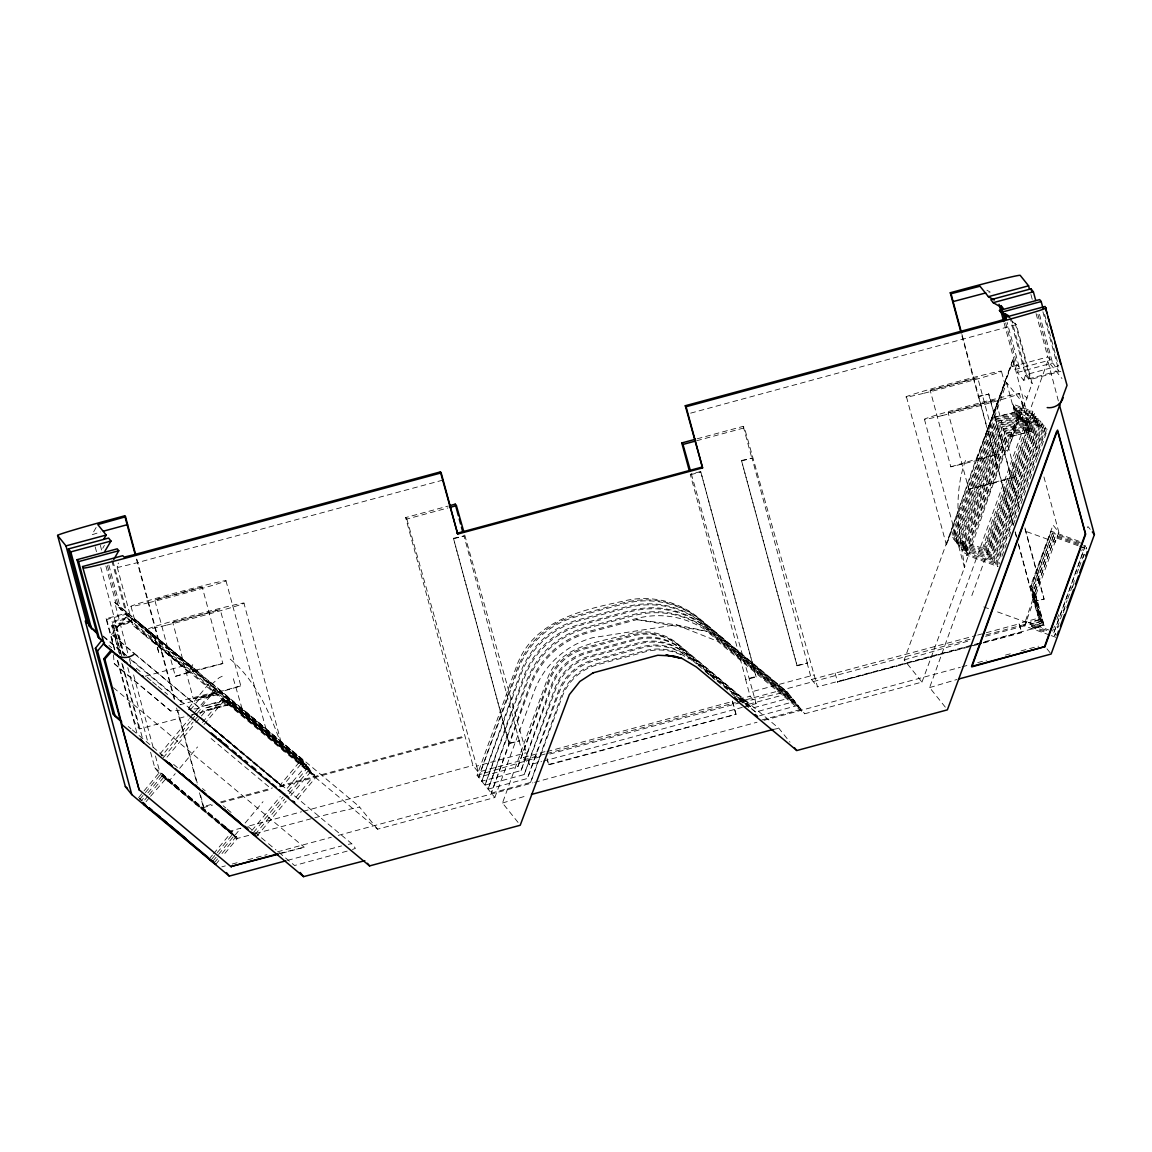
<?xml version="1.0" encoding="UTF-8"?>
<svg xmlns="http://www.w3.org/2000/svg" width="1152" height="1152" viewBox="0 0 1152 1152"><rect width="100%" height="100%" fill="white"/><g stroke="black" fill="none" stroke-linecap="round" stroke-linejoin="round"><path stroke-width="0.75" stroke-dasharray="5 3.75" d="M222.84 663.509L175.363 676.339L154.757 599.976L202.234 587.146L222.84 663.509L195.61 670.162L114.71 602.222L128.16 654.538M1004.774 383.63L976.522 465.408L946.397 544.853L974.65 463.075L1004.774 383.63L1001.419 371.218M965.52 460.426C953.078 494.438 958.349 531.907 964.8 566.626L964.368 567.274L992.621 485.482L1022.746 406.037L1019.39 393.638M1022.746 406.037L1007.626 451.138L1000.67 446.299M1012.248 321.523L1016.309 324.619L1032.163 383.429L1007.626 451.138M1079.222 541.339L1051.2 531.202L1030.91 588.053L1040.515 621.245L1030.032 624.355L1046.923 630.461M1080.576 543.024L1052.554 532.886L1032.264 589.738L1041.869 622.93L1031.429 625.997L1042.229 623.39L1043.208 624.614L1032.725 627.725L1046.232 632.606M1078.632 543.514L1053.821 534.672L1033.618 591.422L1042.229 623.39M1078.33 544.594L1055.261 536.256L1034.957 593.107L1044.072 625.68L980.078 642.974M1078.027 545.688L1056.6 537.941L1055.347 542.045L1024.272 530.813M1085.227 545.89L1053.418 633.874L1085.227 545.89L1080.274 544.104M517.838 766.642L548.438 680.515A52.056 52.027 -38.7 0 1 583.819 647.971L632.002 634.954A52.056 52.027 -38.7 0 1 678.946 645.25L749.203 704.131L788.458 693.518L700.301 619.69A85.363 85.32 -38.7 0 0 623.333 602.798L575.15 615.816A85.363 85.32 -38.7 0 0 517.133 669.182L478.584 777.254L517.91 766.598L549.245 681.494A52.056 52.027 -38.7 0 1 584.611 648.95L632.794 635.933A52.056 52.027 -38.7 0 1 679.738 646.243L749.203 704.131M751.248 708.552L755.554 712.051L794.808 701.438L706.666 627.61A85.363 85.32 -38.7 0 0 629.683 610.718L581.501 623.736A85.363 85.32 -38.7 0 0 523.483 677.102L484.934 785.174L524.189 774.562L554.803 688.421A52.056 52.027 -38.7 0 1 590.17 655.891L638.352 642.874A52.056 52.027 -38.7 0 1 685.296 653.17L735.667 695.261M1012.968 404.208L1014.898 412.315L994.32 417.629L954.086 528.624L951.538 536.4L952.229 537.523L983.65 548.712L1022.76 441.475A31.234 0.806 -70.1 0 0 1032.797 411.379L1012.968 404.208L1016.482 414.302L995.904 419.602L955.67 530.597L953.122 538.373L953.813 539.496L985.234 550.699L1024.344 443.462A31.234 0.806 -70.1 0 0 1034.381 413.352L1014.552 406.181L1018.08 416.275L997.488 421.589L957.269 532.584L954.706 540.36L955.397 541.483L986.832 552.672L1025.942 445.435A31.234 0.806 -70.1 0 0 1035.965 415.339L1016.136 408.168L1019.664 418.262L999.086 423.562L958.853 534.557L956.304 542.333L956.995 543.456L988.416 554.659L1027.526 447.422A31.234 0.806 -70.1 0 0 1037.563 417.312L1017.734 410.141L1021.248 420.235L1000.67 425.549L960.437 536.544L957.888 544.32L958.579 545.443L989.986 556.661L1029.11 449.395A31.234 0.806 -70.1 0 0 1039.147 419.299L1019.318 412.128L1022.832 422.222L1002.254 427.522L962.021 538.517L959.472 546.293L960.163 547.416L991.57 558.648L1030.694 451.382A31.234 0.806 -70.1 0 0 1040.731 421.272L1020.902 414.101L1024.43 424.195L1022.486 416.088L1042.33 423.259A31.234 0.806 -70.1 0 1 1032.293 453.355L993.182 560.592L961.762 549.403L961.07 548.28L963.619 540.504L1003.838 429.509L1024.402 424.21M1024.07 418.133L1043.914 425.232A31.234 0.806 -70.1 0 1 1033.877 455.342L994.766 562.579L963.346 551.376L962.654 550.253L965.203 542.477L1005.437 431.482L1026.014 426.182L1024.07 418.133L1027.598 428.155L1007.021 433.469L966.787 544.464L964.238 552.24L964.93 553.363L996.35 564.552L1035.461 457.315A31.234 0.806 -70.1 0 0 1045.498 427.219L1025.669 420.048L1029.197 430.142L1027.253 422.021L1047.082 429.192A31.234 0.806 -70.1 0 1 1037.059 459.302L1015.733 518.198M1049.602 635.026L1023.854 625.709L1024.834 625.334L1056.514 538.042M1086.192 549.014L1086.566 547.574L1086.005 548.77M1055.39 633.211L1054.685 635.659L1055.635 633.528M192.758 664.589L189.115 672.278L145.915 636.307L146.75 633.744M1082.765 547.906L1083.168 546.667M1081.728 550.886L1082.275 549.317M1015.632 413.28L995.414 418.997L952.229 537.523M1017.216 415.267L997.013 420.984L953.813 539.496M1018.843 417.226L998.597 422.957L955.512 541.354M1020.427 419.213L1000.181 424.944L957.096 543.326M1021.982 421.2L1001.765 426.917L958.579 545.443M1023.581 423.173L1003.363 428.904L960.163 547.416M1025.165 425.16L1004.947 430.877L961.762 549.403M1026.749 427.133L1006.531 432.864L963.446 551.246M1028.333 429.12L1008.13 434.837L965.045 553.234M1009.714 436.824L1030.334 431.554L1009.714 436.824L966.629 555.206L997.949 566.539M761.904 719.971L801.173 709.358L713.016 635.53A85.363 85.32 -38.7 0 0 636.034 618.638L587.851 631.656A85.363 85.32 -38.7 0 0 529.834 685.022L491.285 793.094L530.626 686.016A85.363 85.32 -38.7 0 1 588.643 632.65L636.826 619.632L676.022 624.773L717.61 641.261L804.715 713.779L921.974 682.099L904.205 659.966L1012.982 359.51L1014.466 361.354L1012.608 366.466L1015.042 369.504L1050.206 360L1037.563 313.142M1084.435 554.256L1083.226 557.611M996.494 527.443L996.926 526.248L971.266 597.154L971.698 595.958M1057.421 627.336L1059.84 620.611M230.198 659.102C257.861 682.358 271.786 717.466 283.363 750.744L377.568 829.195L494.827 797.515L477.072 775.368L516.01 667.8C531.475 621.662 579.888 610.33 622.21 601.416C648.691 594.259 678.154 600.725 699.192 618.307L786.96 691.646L804.715 713.779M518.054 822.413L502.488 803.002L547.33 679.118C559.008 644.429 601.56 642.125 630.893 633.557C647.05 629.251 664.963 633.168 677.837 643.867L778.896 728.323L790.013 742.19M994.32 417.629L1006.589 382.608L1022.458 402.408L1030.334 431.554M1015.042 369.504L1016.885 364.378L1005.682 322.862M1042.92 311.76L1058.846 370.757L1023.667 380.261L1017.418 372.47L1019.275 367.344L1007.136 322.373M1023.667 380.261L1025.525 375.149L1010.117 318.067M1009.915 437.069L1022.458 402.408M945.302 707.141L929.621 687.586L1047.874 360.965L1061.971 378.533M1006.589 543.442L1001.592 557.251M1009.022 536.702L1010.851 531.662M1013.299 524.923L1015.128 519.883M1039.522 620.021L1028.678 622.685L1039.162 619.574L1030.118 587.059L1053.072 525.082L1058.875 532.31L1055.347 542.045M1030.522 587.563L1051.2 531.202M1040.515 621.245L1031.861 589.248L1052.554 532.886M1041.869 622.93L1033.214 590.933L1053.821 534.672M1043.208 624.614L1034.568 592.603L1055.261 536.256M986.054 634.896L1024.258 624.571L1034.957 593.107M985.55 636.293L1025.093 625.622L1026.288 622.31L995.227 611.078M1056.931 619.416L1058.746 614.405M1060.445 618.941L1067.098 600.566M1067.702 598.896L1074.355 580.507M1076.789 573.826L1078.603 568.814M1079.208 567.144L1084.061 553.781M1063.267 612.763L1065.686 606.067M1072.339 587.693L1074.154 582.682M1057.81 627.826L1058.429 626.126M494.827 797.515L534.427 690.754C544.046 665.078 566.28 644.933 592.704 637.69L676.022 624.773L706.795 631.253L801.13 709.344M984.6 437.918L1012.982 359.51M921.974 682.099L964.8 566.626M1029.168 430.142L1008.605 435.442L968.386 546.437L965.822 554.213L966.514 555.336M1053.922 627.624L1054.498 626.098M1026.288 622.31L1025.006 625.507L1023.854 625.709M998.986 564.106L999.533 562.694M1053.403 628.992L1052.554 631.109M1087.33 527.616L1087.963 526.536L1090.238 529.358M96.12 527.501L91.93 534.787L100.656 531.965M102.744 548.28L104.414 545.357M132.077 622.224L131.429 621.403L115.344 625.752L115.992 626.558L132.077 622.224L116.885 565.906L118.555 562.997M478.642 777.197L517.925 670.176A85.363 85.32 -38.7 0 1 575.942 616.81L624.125 603.792A85.363 85.32 -38.7 0 1 701.107 620.683L788.429 693.504M485.006 785.117L524.275 678.096A85.363 85.32 -38.7 0 1 582.293 624.73L630.475 611.712A85.363 85.32 -38.7 0 1 707.458 628.603L794.808 701.438M691.992 660.398L689.27 658.123A52.056 52.027 -38.7 0 0 642.326 647.813L594.144 660.83A52.056 52.027 -38.7 0 0 558.763 693.374L527.429 778.478L488.102 789.134L527.443 682.056A85.363 85.32 -38.7 0 1 585.475 628.69L633.643 615.672A85.363 85.32 -38.7 0 1 710.626 632.563L797.99 705.398L758.736 716.011M521.078 770.558L552.413 685.454A52.056 52.027 -38.7 0 1 587.794 652.91L635.976 639.893A52.056 52.027 -38.7 0 1 682.906 650.203L752.386 708.091L791.64 697.478L703.483 623.65A85.363 85.32 -38.7 0 0 626.501 606.758L578.318 619.776A85.363 85.32 -38.7 0 0 520.301 673.142L481.752 781.214L521.078 770.558L551.621 684.461A52.056 52.027 -38.7 0 1 587.002 651.931L635.184 638.914A52.056 52.027 -38.7 0 1 682.114 649.21L752.386 708.091M477.072 775.368L543.125 755.842M502.488 803.002L526.853 795.701M152.554 635.659L127.642 615.096L111.614 634.262L112.666 645.998M233.352 678.744L242.266 709.258L301.81 759.182L280.44 784.742L188.64 708.005L209.981 682.445L211.982 684.029L219.211 677.693L225.245 674.784M190.21 709.992L200.29 697.954L220.738 691.934L303.394 761.155L282.024 786.715L190.21 709.992L203.011 720.518M159.998 753.883L188.51 719.77M189.648 718.402L214.92 688.507L306.562 765.115L284.89 791.05M189.288 666.346L216.072 689.242L200.045 708.408L188.309 709.459M190.339 721.454L161.755 755.971M191.491 720.086L203.098 706.234L227.117 699.221L308.16 767.102L284.198 795.758M163.166 757.843L193.075 722.059M194.227 720.677L204.682 708.221L228.715 701.208L293.371 755.237M167.054 757.066L194.674 724.046M195.826 722.664L206.266 710.194L230.299 703.181L294.97 757.224M138.571 797.76L142.92 792.23M144.043 790.891L159.782 772.056L232.43 833.299L233.582 833.083L232.589 833.458L225.202 827.366M202.45 722.506L222.682 698.285L238.262 711.13L314.51 775.022L294.264 799.229M139.766 799.301L144.259 793.915M145.397 792.576L161.136 773.741L167.53 779.011M204.034 724.478L224.28 700.272L225.101 700.906L316.094 776.995L296.986 799.862M141.12 800.986L143.366 798.293M147.859 792.907L162.49 775.426L168.883 780.696M144.72 799.978L148.09 795.946M149.213 794.592L163.829 777.11L235.138 836.654L236.29 836.453L234.72 836.395L163.829 777.11M146.059 801.662L149.443 797.616M150.566 796.277L165.6 779.112L236.477 838.339L237.629 838.138L223.358 855.202M150.595 752.256L154.8 767.794L160.589 775.022L168.538 781.661L175.234 773.654M179.698 768.312L197.539 746.957M211.622 859.349L233.582 833.083M212.976 861.034L234.936 834.768L233.942 835.142L226.555 829.051M248.746 835.373L236.707 838.627L234.014 836.366L240.696 828.36M245.16 823.032L263.016 801.677M214.33 862.718L217.627 858.773M222.019 853.531L236.29 836.453M215.683 864.403L218.966 860.458M251.813 830.606L280.339 796.507M253.411 832.594L283.061 797.112M254.995 834.566L284.645 799.099M289.21 793.642L309.744 769.075L296.15 757.57M256.579 836.554L286.243 801.072M290.794 795.614L311.328 771.062L297.749 759.542M210.269 857.664L212.458 855.043M213.566 853.733L232.229 831.398L231.221 831.787M904.205 659.966L970.099 640.483M929.621 687.586L956.894 679.507M237.629 838.138L236.635 838.512L234.014 836.366M202.234 587.146L154.757 599.976M172.742 622.382L220.219 609.566L240.811 685.915L217.541 692.914L193.334 698.746L172.742 622.382L220.219 609.566M175.363 676.339L195.61 670.162M193.334 698.746L240.811 685.915M1016.309 324.619L687.614 413.971M930.211 390.456L977.688 377.64L998.28 453.989L975.01 460.987L950.803 466.819L930.211 390.456L977.688 377.64M948.182 412.877L995.659 400.046L1016.266 476.395L992.995 483.394L968.789 489.226L948.182 412.877L995.659 400.046M950.803 466.819L976.766 459.101L1013.198 360.763L1038.341 456.221M968.789 489.226L1016.266 476.395M481.752 781.214L521.093 674.136A85.363 85.32 -38.7 0 1 579.125 620.77L627.293 607.752A85.363 85.32 -38.7 0 1 704.275 624.643L791.597 697.464M524.189 774.562L555.595 689.414A52.056 52.027 -38.7 0 1 590.976 656.87L639.144 643.853A52.056 52.027 -38.7 0 1 686.088 654.163L748.901 706.608M491.285 793.094L530.611 782.438L561.946 697.334A52.056 52.027 -38.7 0 1 597.326 664.79L645.494 651.773A52.056 52.027 -38.7 0 1 684.216 656.453M352.454 849.485L355.45 848.347L351.749 843.725L128.088 656.813M1024.834 625.334L1024.258 624.571M347.17 851.098L294.595 865.512L275.342 849.427M442.728 480.139L133.632 563.645L118.296 567.331L116.885 565.906M545.155 754.027L478.267 772.099L472.954 765.461L405.634 517.565L448.402 506.016M697.162 438.797L743.256 426.341L744.451 427.824L817.517 686.894L978.35 643.435M405.634 517.565L406.829 519.048L447.869 507.96M696.643 440.741L744.451 427.824M1012.608 366.466L1047.787 356.976L1050.206 360M114.509 649.958L106.07 618.696L125.165 613.541L166.666 648.49M1017.418 372.47L1052.582 362.966L1058.846 370.757M106.07 618.696L106.69 619.474L125.784 614.318M120.715 653.818L112.032 621.619L128.102 617.27L129.442 620.582L316.094 776.995M1011.197 318.254L1026.389 374.558L1058.544 365.875L1044.374 313.387M112.032 621.619L112.68 622.426L128.765 618.077M119.059 652.968L111.701 625.723L130.795 620.554L159.912 644.846L163.267 656.986M111.701 625.723L112.32 626.501L131.414 621.346L133.891 626.141L145.915 636.307M1026.389 374.558L1030.363 379.512L1060.819 371.29M453.456 538.301L464.026 535.939L519.322 740.909L509.083 743.674L453.456 538.301L509.083 743.674M700.502 471.557L690.264 474.322L745.877 679.694L756.13 676.93L700.819 471.96L756.13 676.93M741.485 460.483L752.04 458.122L807.35 663.091L797.098 665.856L741.485 460.483L797.098 665.856M961.949 335.981L978.278 396.504L988.848 394.128L1019.304 507.038M453.773 538.704L464.026 535.939M690.581 474.725L700.819 471.96M741.802 460.886L752.04 458.122M978.278 396.504L988.848 394.128M994.032 417.269L1014.898 412.315M145.253 676.21L182.808 666.072L166.334 651.456M130.752 659.65L180.245 701.006L219.874 690.854L301.81 759.182M200.189 698.04L221.933 693.432L179.957 704.765L182.477 703.786L180.245 701.006M117.72 660.341L134.64 722.304L139.262 729.014L189.518 715.435M191.246 714.974L231.106 704.203L311.328 771.062M199.483 792.806L203.213 806.645L213.595 803.851M220.522 801.979L272.448 787.939M279.374 786.067L464.587 736.027M203.213 806.645L203.846 807.437L212.501 805.104M221.155 802.771L271.354 789.206M280.008 786.859L465.221 736.819M508.766 743.27L519.322 740.909M743.976 706.925L756.086 703.656L750.125 696.226L745.56 679.291L755.813 676.526M796.781 665.453L807.35 663.091M1033.589 601.474L1044.144 599.112L1033.589 601.474L1039.162 619.574M154.8 767.794L230.558 830.952L240.941 828.144M249.595 825.811L301.536 811.771M303.278 811.31L472.954 765.461M406.829 519.048L476.654 766.109L526.248 752.717L529.531 764.856L541.642 761.587M691.286 473.803L752.803 691.502L814.277 674.899M807.034 662.688L811.555 679.478L975.917 635.544M983.506 642.96L1021.68 632.65L1018.973 623.434L1038.11 618.264M519.005 740.506L523.57 757.44L544.982 751.651M738.778 699.293L750.125 696.226M977.645 635.083L984.586 633.197M986.328 632.736L1019.29 623.822L1021.68 632.65M547.027 751.579L732.614 701.438L736.085 714.283L548.77 764.899L547.142 759.686M546.883 753.552L735.394 702.619M737.122 702.158L970.43 639.115M255.614 833.515L330.595 813.586L359.51 807.005L377.568 829.195M549.835 754.027L739.051 702.994M543.37 761.126L742.248 707.386M981.446 643.032L837.432 681.941L971.352 646.243M983.189 642.571L1021.363 632.261M973.094 645.782L981.763 643.435M548.453 764.496L736.085 714.283M221.846 866.837L225.331 865.901M232.272 864.014L239.227 862.142M247.91 859.795L267.034 854.626M277.459 851.818L331.315 837.259M338.27 835.387L532.872 782.798M534.614 782.338L757.022 722.246M763.978 720.36L960.322 667.31M962.05 666.835L969.005 664.963M977.688 662.616L986.386 660.269M1005.494 655.099L1012.435 653.227M1021.133 650.88L1038.499 646.186M279.59 853.387L304.214 847.224L279.907 853.79M287.554 860.342L341.597 845.928M977.112 459L998.28 453.989M308.16 767.102L227.88 700.171L202.997 706.32M309.744 769.075L229.464 702.144L204.581 708.293M1040.875 621.706L1030.032 624.355M1043.582 625.075L1032.725 627.725M742.262 702.144L786.96 691.646M772.992 729.49L778.896 728.323M232.43 833.299L159.782 772.056M236.477 838.339L235.267 836.827M162.49 775.426L233.784 834.984L234.85 834.768M235.138 836.654L233.914 835.142M348.322 844.33L351.749 843.725M224.784 826.286L231.077 831.614L232.157 831.398M988.992 292.234L990.202 292.09L985.838 289.57M113.443 654.782L114.235 663.581L121.363 669.874L170.611 710.957L179.525 710.251M1028.678 622.685L1048.939 630M1031.371 626.04L1046.578 631.541M206.179 710.28L231.106 704.203L159.912 644.846M636.826 619.632L706.795 631.253M1079.683 546.278L1086.278 548.669M983.779 606.931L988.675 608.702M1051.2 635.602L1056.038 637.344M182.808 666.072L152.352 641.203L148.997 628.805M283.363 750.744L243.95 603.144M131.026 606.384L134.366 618.797L359.813 807.048M225.979 580.738L265.91 728.726L242.266 709.258M216.072 689.242L127.642 615.096M303.394 761.155L221.458 692.842M306.562 765.115L220.752 693.533M114.235 663.581L170.726 711.029M188.64 708.005L280.44 784.742M160.819 754.517L161.942 755.424M139.392 798.379L140.155 799.013M140.731 800.064L141.509 800.698M141.12 799.805L142.243 800.741M178.286 655.344L183.298 659.52M166.824 652.896L132.091 623.909M167.126 653.314L283.882 751.133M1024.517 395.784L1027.267 398.174M696.643 663.955L688.464 657.13A52.056 52.027 -38.7 0 0 641.534 646.834L593.352 659.851A52.056 52.027 -38.7 0 0 557.971 692.381L527.371 778.522M697.997 665.093L703.44 669.643M704.808 670.781L708.898 674.194M710.251 675.331L715.694 679.882M717.062 681.019L722.506 685.57M723.874 686.707L727.949 690.12M738.85 699.221L742.234 702.058M705.6 671.774L711.043 676.325M712.411 677.462L715.133 679.738M731.462 693.389L736.92 697.939M739.642 700.214L743.011 703.037M187.79 663.062L199.195 672.595M210.629 682.157L265.91 728.726M114.71 602.222L211.982 684.029M189.648 665.366L134.366 618.797M107.41 565.574L118.613 607.09L221.933 693.432M118.613 607.09L125.165 613.541M169.906 651.197L227.117 699.221M111.845 560.765L127.238 617.846L131.414 621.346L130.795 620.554M298.93 762.178L222.682 698.285M135.072 654.365L200.045 708.408L111.614 634.262L133.949 653.429M103.234 636.048L126.706 655.661M103.262 636.667L125.251 655.056M205.776 722.837L282.024 786.715M108.95 645.422L111.672 647.712M136.253 668.246L141.725 672.811M147.182 677.376L151.272 680.803M152.64 681.941L156.744 685.368M158.112 686.506L167.659 694.498M211.118 738.562L268.963 786.902M113.501 687.715L304.214 847.224M128.218 726.48L130.968 728.77M132.336 729.922L144.72 740.261M146.088 741.413L151.589 746.006M152.971 747.158L165.341 757.498M173.592 764.395L177.71 767.837M202.464 788.53L205.214 790.819M223.085 805.752L225.835 808.056M227.218 809.208L232.718 813.802M247.838 826.445L253.339 831.038M254.722 832.19L267.091 842.53M268.459 843.682L273.96 848.275M226.166 828.562L161.136 773.741M738.72 697.824L755.554 712.051M745.531 704.822L748.642 707.443M300.917 763.502L314.51 775.022M189.115 672.278L152.352 641.203M168.538 781.661L165.182 778.795M218.736 691.834L214.747 688.392M139.579 798.638L140.414 799.33M161.093 754.848L162.331 755.914M797.99 705.398L709.834 631.57A85.363 85.32 -38.7 0 0 632.851 614.678L584.683 627.696A85.363 85.32 -38.7 0 0 526.651 681.062L488.102 789.134M1016.885 364.378L1019.275 367.344M1025.525 375.149L1032.163 383.429M1026.014 426.182L1022.486 416.088M1030.91 588.053L1031.861 589.248M1032.264 589.738L1033.214 590.933M1033.618 591.422L1034.568 592.603M983.549 548.842L982.858 547.718L985.406 539.942L1021.565 439.992A31.234 0.806 -70.1 0 1 1032.797 411.379M985.133 550.829L984.442 549.706L986.99 541.93L1023.163 441.979A31.234 0.806 -70.1 0 1 1034.381 413.352M986.717 552.802L986.026 551.678L988.574 543.902L1024.747 443.952A31.234 0.806 -70.1 0 1 1035.965 415.339M988.315 554.789L987.624 553.666L990.173 545.89L1026.331 445.939A31.234 0.806 -70.1 0 1 1037.563 417.312M989.899 556.762L989.208 555.638L991.757 547.862L1027.915 447.912A31.234 0.806 -70.1 0 1 1039.147 419.299M991.483 558.749L990.792 557.626L993.341 549.85L1029.514 449.899A31.234 0.806 -70.1 0 1 1040.731 421.272M993.067 560.722L992.376 559.598L994.939 551.822L1031.098 451.872A31.234 0.806 -70.1 0 1 1042.315 423.259M994.666 562.709L993.974 561.586L996.523 553.81L1032.682 453.859A31.234 0.806 -70.1 0 1 1043.914 425.232M996.25 564.682L995.558 563.558L998.107 555.782L1034.28 455.832A31.234 0.806 -70.1 0 1 1045.498 427.219M997.834 566.669L997.142 565.546L999.691 557.77L1035.864 457.819A31.234 0.806 -70.1 0 1 1047.082 429.192M1046.981 648.835L1050.106 652.738M811.555 679.478L817.517 686.894M523.57 757.44L529.531 764.856M227.88 700.171L228.715 701.208M229.464 702.144L230.299 703.181M219.874 690.854L220.738 691.934M127.238 617.846L129.442 620.582M232.574 833.472L233.784 834.984M1027.253 422.021L1029.96 431.093M464.731 535.018L526.248 752.717M121.752 656.006L112.68 622.426M1039.478 314.366L1052.582 362.966M1030.925 294.494L1033.258 303.178M1036.08 313.589L1047.787 356.976M1015.171 323.208L1030.363 379.512M1004.198 323.294L1014.466 361.354M1043.942 476.971L1058.875 532.31M1006.589 382.608L1014.451 411.754M1024.934 527.89L1044.144 599.112M988.531 393.739L1019.462 508.378M1025.078 529.229L1043.827 598.709M1035.432 593.698L1044.072 625.68M961.963 334.454L1013.314 524.779M1015.186 531.691L1016.582 536.89M1018.44 543.802L1030.118 587.059M978.595 396.907L1013.285 525.442M1015.157 532.397L1016.568 537.61M1018.44 544.55L1033.906 601.877M924.437 419.285L964.368 567.274M906.466 396.878L946.397 544.853M835.056 673.128L837.749 682.344M743.256 426.341L751.723 457.718M752.803 691.502L756.086 703.656M732.298 701.05L735.768 713.894M547.027 758.477L548.77 764.899M476.654 766.109L478.267 772.099M136.901 559.325L174.83 699.869M177.638 710.28L197.294 783.158M200.578 795.298L203.846 807.437M136.411 559.08L174.254 699.307M176.587 707.976L197.136 784.152M155.016 638.755L159.163 654.091L155.131 638.885M112.91 560.952L128.102 617.27M108.85 565.085L120.989 610.056M100.31 545.242L101.707 550.44M105.912 566.006L116.179 604.051M153.13 747.346L132.826 671.99M155.462 756L160.589 775.022M95.184 546.869L96.581 552.053M100.771 567.59L124.517 655.603M127.786 667.685L148.277 743.63M115.992 626.558L123.768 655.373M115.344 625.752L122.976 654.019M112.32 626.501L119.822 654.293M122.63 664.704L142.315 737.654M121.81 663.178L139.262 729.014M106.69 619.474L114.97 650.131M117.317 660.384L137.477 735.077M1058.357 400.954L1047.874 360.965M129.427 659.246L131.515 667.109M1027.598 428.155L1025.654 420.12M1022.832 422.222L1020.888 414.187M1021.248 420.235L1019.304 412.2M1019.664 418.262L1017.72 410.227M1018.08 416.275L1016.122 408.24M1016.482 414.302L1014.538 406.267M530.539 782.482L561.154 696.341A52.056 52.027 -38.7 0 1 596.534 663.811L644.702 650.794A52.056 52.027 -38.7 0 1 689.026 659.045M942.12 415.598A49.176 1.368 -15.1 0 0 1018.843 394.027A49.176 1.368 -15.1 0 0 954.806 409.752A49.176 1.368 -15.1 0 0 942.12 415.598M148.709 602.698A49.176 1.368 -15.1 0 0 225.418 581.141A49.176 1.368 -15.1 0 0 161.381 596.851A49.176 1.368 -15.1 0 0 148.709 602.698M924.149 393.192A49.176 1.368 -15.1 0 0 1000.858 371.621A49.176 1.368 -15.1 0 0 936.821 387.331A49.176 1.368 -15.1 0 0 924.149 393.192M166.68 625.118A49.176 1.368 -15.1 0 0 243.389 603.547A49.176 1.368 -15.1 0 0 179.352 619.258A49.176 1.368 -15.1 0 0 166.68 625.118"/><path stroke-width="1.5" d="M592.992 672.869L657.806 655.243L673.906 656.021L681.667 658.296L665.928 654.97L682.128 658.512L696.37 666.979L796.838 750.528L947.362 709.862L1067.026 385.315L1045.152 306.475L1004.962 317.333L1006.099 318.758L997.992 321.25L685.282 405.734L702.59 467.899L457.704 534.067L440.395 471.902L132.566 555.077L124.042 557.122L122.76 555.696L82.555 566.554L104.472 644.962L369.547 865.915L520.214 825.264L569.318 694.67L579.874 681.451L593.467 672.61M1086.811 552.946L1087.229 551.707M1085.774 555.941L1086.322 554.371M1056.658 431.366L971.554 666.432L1044.475 646.733L1085.357 533.794L1057.738 431.41M1044.792 647.122L1085.674 534.197L1057.579 430.07L971.87 666.835L1044.475 646.733M1060.373 626.141L1064.621 614.434M1067.04 607.752L1073.693 589.378M1075.507 584.366L1078.531 576M1079.741 572.659L1083.974 560.966M1059.206 404.122L1094.4 534.557L1051.142 654.034L958.594 679.046M1057.982 632.664L1058.544 631.138M1056.989 635.213L1057.45 634.046M1063.166 397.714C1061.165 404.424 1053.994 408.542 1047.197 407.592M103.666 539.41L106.186 535.032L97.79 524.578L125.525 516.787L135.504 554.126M96.811 633.254L89.179 625.91L68.414 548.928L108.605 538.07L110.995 541.037L104.976 551.059M113.746 559.498L118.786 550.742L117.245 548.827L77.054 559.685L97.819 636.682L104.602 642.974M121.752 721.93L115.2 716.458L97.531 651.01L103.867 643.435M121.522 725.328L139.162 789.926L103.795 658.814L111.182 649.973M364.81 860.688L303.523 876.643L121.45 724.262L122.026 724.968L104.861 659.088M134.122 654.293C128.592 658.57 120.226 658.627 114.926 653.904M103.493 531.158L127.541 524.621M125.525 516.787L124.733 515.794L106.848 520.632A52.056 1.454 -15.1 0 0 57.6 535.45L125.366 786.614L131.803 794.635L229.277 876.096L285.84 860.818M961.013 332.525L950.285 292.752L968.962 287.698A52.056 1.454 -15.1 0 1 1020.197 275.357L1028.578 285.811L1029.514 289.296M950.285 292.752L951.077 293.731L979.992 286.229L988.387 296.683L994.219 300.024M961.488 332.726L953.093 301.579L985.752 292.939M57.6 535.45L65.981 545.904L106.186 535.032M988.387 296.683L1028.578 285.811M1035.734 300.485L1033.387 291.816L1031.011 288.85L990.806 299.707L993.197 302.674L1003.406 308.534M68.414 548.928L70.79 551.894L110.995 541.037M993.197 302.674L1033.387 291.816M1009.742 317.419L1000.987 312.394L999.446 310.464L1039.651 299.606L1041.178 301.522L1043.006 308.304M77.054 559.685L78.581 561.614L118.786 550.742M1000.987 312.394L1041.178 301.522M457.704 534.067L441.187 472.896L134.928 555.638A52.056 1.454 -15.1 0 1 83.693 567.979L82.555 566.554M685.282 405.734L686.074 406.728L997.042 322.704A52.056 1.454 -15.1 0 0 1046.29 307.901M450.101 505.555L455.242 504.158L456.422 505.642L463.752 531.562M689.371 471.024L681.797 442.944L695.448 439.258M449.582 507.499L456.422 505.642M681.797 442.944L682.978 444.442L694.93 441.202M457.07 533.275L701.942 467.107M277.862 853.862L230.976 866.534L278.179 854.251M531.446 794.448L772.992 729.49M999.446 310.464L1002.37 312.149M1005.278 313.819L1008.202 315.504M125.366 786.614L127.483 788.27M143.395 676.555L142.33 675.706M292.795 801.014L294.725 802.555L293.63 801.59M166.694 761.357L165.067 760.104M253.051 833.026L254.16 833.933M254.635 835.013L251.179 832.162M144.202 804.067L142.474 802.67L145.469 805.234M212.587 861.322L214.33 862.718L212.328 860.99M168.235 762.624L172.397 766.066M142.862 802.382L144.936 804.11M755.251 714.528L757.598 716.472M129.542 665.136L135.994 670.478M145.166 804.859L146.29 805.781M147.643 807.466L143.899 804.413L150.61 810.101M211.622 860.53L206.539 856.296M125.338 661.651L127.57 663.509M244.858 826.258L247.349 828.331M279.158 789.71L284.602 794.246M246.442 828.23L241.934 824.472M148.882 808.502L150.221 809.611M207.893 857.981L215.683 864.403L149.256 808.416M734.645 697.349L737.366 699.624M131.803 794.635L85.277 621.043L90.878 626.328M89.179 625.91L97.042 632.477M97.819 636.682L103.061 641.059M244.901 760.435L247.622 762.71M251.712 766.123L255.787 769.536M218.477 738.677L221.198 740.952M225.288 744.365L228.01 746.64M232.085 750.053L236.174 753.466M238.896 755.741L241.618 758.016M219.269 739.67L226.08 745.344M251.942 766.958L254.664 769.234M258.739 772.646L261.461 774.922M265.55 778.334L269.626 781.747M272.347 784.022L276.437 787.435M103.334 643.536L125.597 662.155M101.88 640.037A24.984 0.749 -50.1 0 1 95.4 648.302L113.098 713.837L118.598 718.43M181.699 773.813L184.421 776.074M188.496 779.486L191.218 781.762M195.307 785.174L199.382 788.587M202.104 790.862L206.194 794.275M208.915 796.55L221.155 806.789M223.877 809.064L240.221 822.715M181.123 773.654L241.013 823.709M180.202 772.877L175.637 769.061M138.845 789.538L231.293 866.923M149.299 807.898L152.021 810.187M156.11 813.6L160.2 817.013M162.936 819.288L167.026 822.715M169.747 824.99L186.106 838.656M148.867 807.941L207.533 856.958M216.49 737.338L211.234 732.931M245.707 827.309L248.256 829.454M286.402 795.456L288.72 797.414M169.186 762.984L171.504 764.942M170.77 764.971L167.098 761.846M254.246 834.523L256.277 836.266M1002.6 307.541L1001.016 305.568L1004.76 319.406M1092.312 531.95L1094.4 534.557M794.462 747.734L796.68 750.499M440.395 471.902L441.187 472.896M367.445 863.294L369.547 865.915M300.168 872.467L303.523 876.643M95.371 648.317L97.531 651.01M103.795 658.814L104.429 659.592M140.602 738.965L143.726 742.867M113.098 713.837L115.2 716.458M226.454 872.582L229.277 876.096M682.978 444.442L690.307 470.347M1045.613 308.174L1046.981 313.258M1047.888 316.642L1049.27 321.725M1050.178 325.109L1053.835 338.645M1054.742 342.043L1060.69 364.046M1031.011 288.85L1031.947 292.32M1004.803 313.733L1006.2 318.917M999.058 304.272L1003.723 321.566M686.074 406.728L702.59 467.899M455.242 504.158L458.352 515.722M459.245 519.019L460.584 523.973M461.477 527.285L462.816 532.238M124.733 515.794L135.014 553.882M78.581 561.614L99.36 638.597M70.79 551.894L91.57 628.877M65.981 545.904L86.76 622.886M951.077 293.731L953.093 301.579M104.832 659.131A24.984 0.749 -50.1 0 1 112.133 650.995"/></g></svg>
